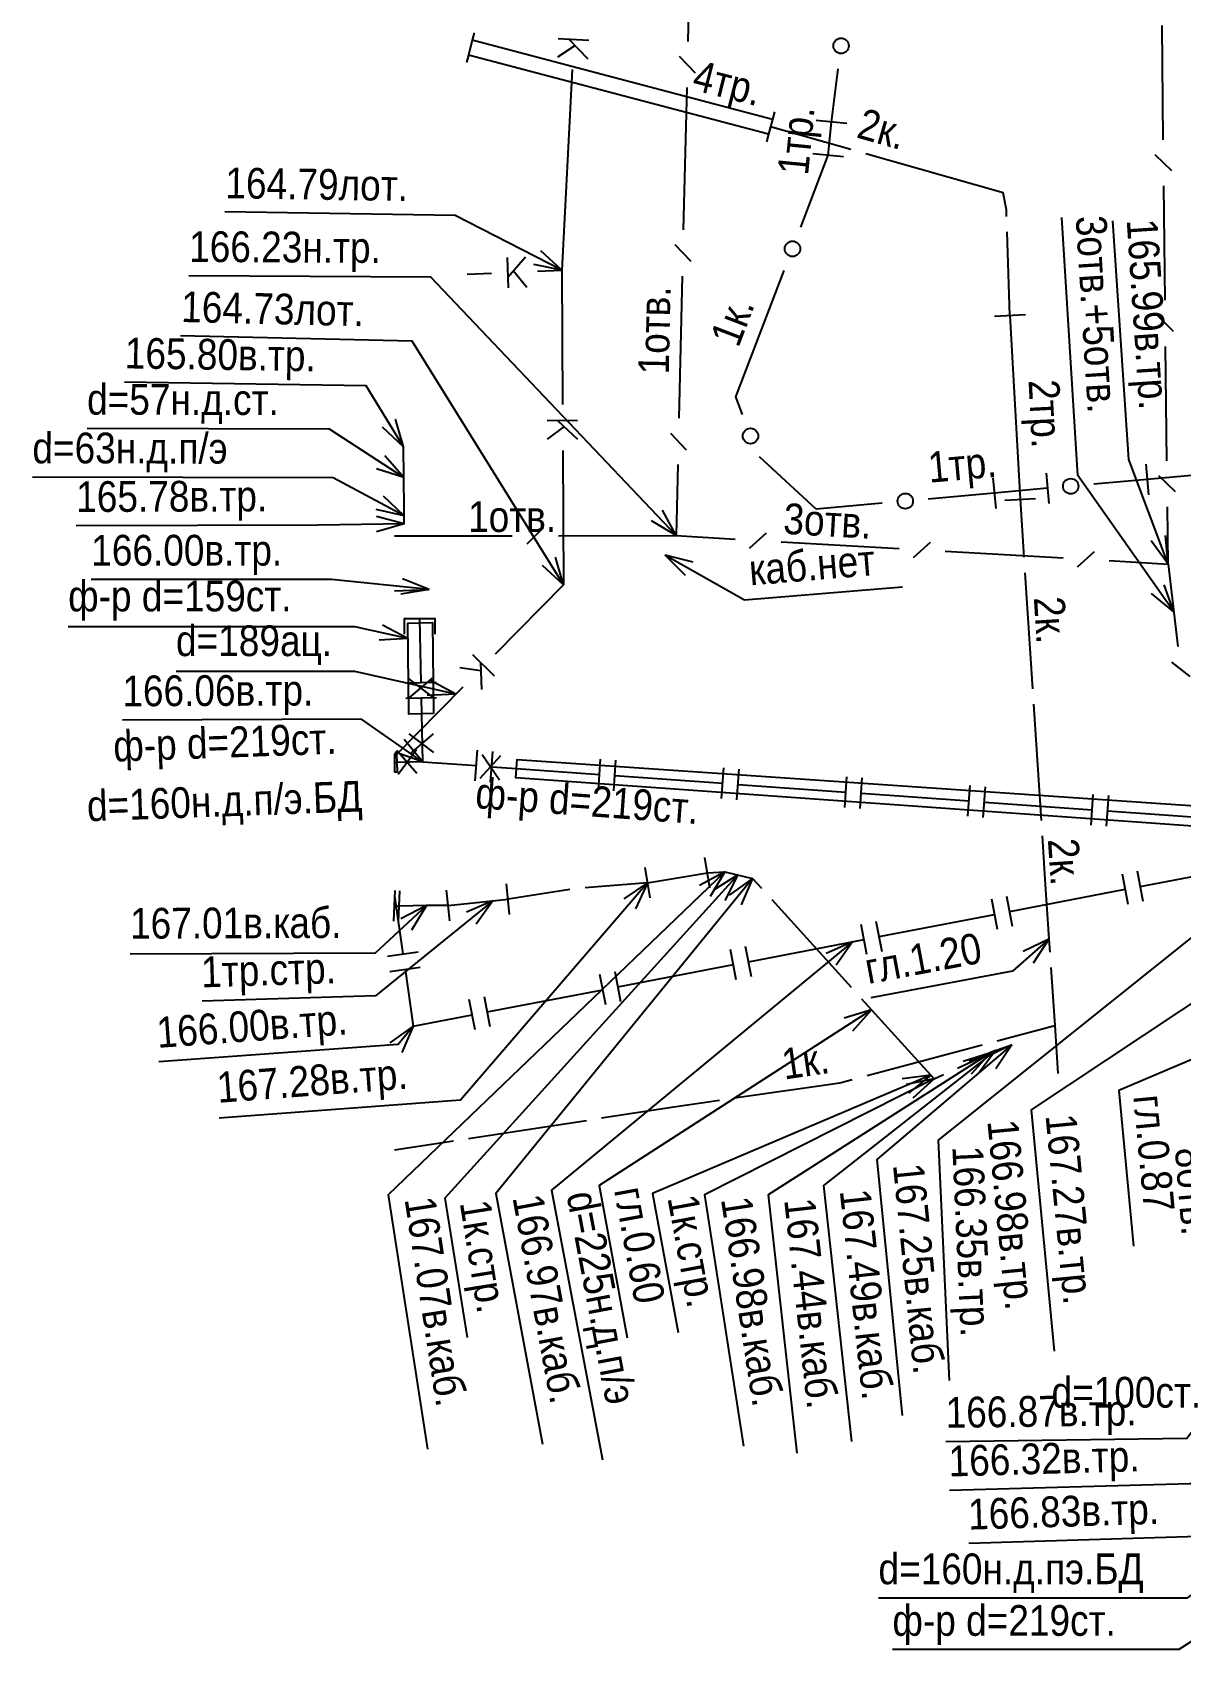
# Model space of a CAD drawing. Header units: metres. Extents: x -3947 to -3704, y 4976 to 6609.
# Drawn here: x -3936.5 to -3899.1, y 6473.3 to 6525.9 of the extents above; entities that cross this region are included whole.
import ezdxf
from ezdxf.enums import TextEntityAlignment as Align

# ---------------------------------------------------------------- set-up
doc = ezdxf.new("R2010")
doc.units = ezdxf.units.M
doc.header["$MEASUREMENT"] = 0
for name, color, linetype, lineweight in [('Водопровод', 7, 'Continuous', 25), ('Газопровод', 7, 'Continuous', 25), ('Кабели', 7, 'Continuous', 25), ('Кабель связи', 7, 'Continuous', 25), ('Кабель электрический', 7, 'Continuous', 25), ('Канализация самотёчная', 7, 'Continuous', 25)]:
    doc.layers.add(name, color=color, linetype=linetype, lineweight=lineweight)
doc.styles.add('Style-RUSSIAN_1251', font='RUSSIAN_1251.shx')
doc.styles.add('Style-RUSSIAN_1251 I 0.00000', font='RUSSIAN_1251.shx')

msp = doc.modelspace()

# ---------------------------------------------------------------- linework, layer by layer
at = {"layer": 'Водопровод', "linetype": 'Continuous', "flags": 128}
msp.add_lwpolyline([(-3895.366, 6480.998), (-3898.814, 6478.721), (-3906.634, 6478.503)], dxfattribs=at)
at = {"layer": 'Газопровод', "linetype": 'Continuous'}
for p, q in [((-3924.383, 6512.439), (-3925.068, 6513.074)), ((-3924.383, 6512.439), (-3924.643, 6513.336)), ((-3924.374, 6511.439), (-3924.992, 6512.14)), ((-3924.374, 6511.439), (-3925.265, 6511.721)), ((-3924.363, 6510.189), (-3925.036, 6510.837)), ((-3924.363, 6510.189), (-3925.273, 6510.397)), ((-3924.361, 6509.937), (-3925.265, 6510.174)), ((-3924.361, 6509.937), (-3925.257, 6509.674)), ((-3924.675, 6507.75), (-3923.55, 6507.8)), ((-3923.55, 6507.8), (-3924.471, 6507.643)), ((-3923.55, 6507.8), (-3924.42, 6508.14)), ((-3924.239, 6506.206), (-3925.064, 6506.643)), ((-3923.86, 6506.847), (-3923.822, 6504.772)), ((-3924.239, 6506.206), (-3925.172, 6506.155)), ((-3924.322, 6504.763), (-3923.322, 6504.781)), ((-3923.438, 6504.312), (-3924.232, 6504.919)), ((-3923.451, 6504.911), (-3924.218, 6504.269)), ((-3924.313, 6504.263), (-3923.313, 6504.281)), ((-3923.4, 6502.499), (-3924.197, 6503.104)), ((-3923.415, 6503.099), (-3924.18, 6502.454)), ((-3923.769, 6502.197), (-3924.65, 6502.508)), ((-3923.955, 6501.816), (-3924.604, 6502.564)), ((-3924.554, 6501.792), (-3923.961, 6502.597)), ((-3923.769, 6502.197), (-3924.364, 6502.918)), ((-3922.052, 6501.572), (-3921.98, 6502.569)), ((-3921.828, 6502.432), (-3921.258, 6501.61)), ((-3921.553, 6501.536), (-3921.481, 6502.533)), ((-3923.769, 6502.197), (-3922.016, 6502.07)), ((-3921.229, 6502.39), (-3921.906, 6501.654)), ((-3918.047, 6501.284), (-3917.975, 6502.281)), ((-3917.548, 6501.248), (-3917.476, 6502.246)), ((-3914.041, 6500.997), (-3913.97, 6501.994)), ((-3913.543, 6500.961), (-3913.471, 6501.958)), ((-3917.512, 6501.747), (-3914.006, 6501.496)), ((-3913.507, 6501.46), (-3910, 6501.208)), ((-3910.036, 6500.71), (-3909.965, 6501.707)), ((-3909.537, 6500.674), (-3909.466, 6501.671)), ((-3906.031, 6500.423), (-3905.959, 6501.42)), ((-3905.532, 6500.387), (-3905.461, 6501.384)), ((-3909.502, 6501.173), (-3905.995, 6500.921)), ((-3905.496, 6500.886), (-3901.99, 6500.634)), ((-3902.026, 6500.136), (-3901.954, 6501.133)), ((-3901.527, 6500.1), (-3901.455, 6501.097)), ((-3901.491, 6500.599), (-3897.985, 6500.347)), ((-3900.426, 6498.143), (-3896.67, 6498.865)), ((-3900.823, 6497.558), (-3901.011, 6498.54)), ((-3900.332, 6497.652), (-3900.52, 6498.634)), ((-3924.675, 6497.839), (-3924.405, 6495.946)), ((-3905.069, 6496.742), (-3905.258, 6497.724)), ((-3904.578, 6496.836), (-3904.767, 6497.818)), ((-3904.673, 6497.327), (-3900.917, 6498.049)), ((-3908.919, 6496.511), (-3905.164, 6497.233)), ((-3909.316, 6495.926), (-3909.505, 6496.908)), ((-3908.825, 6496.02), (-3909.014, 6497.002)), ((-3913.072, 6495.204), (-3913.261, 6496.186)), ((-3913.166, 6495.695), (-3909.41, 6496.417)), ((-3909.785, 6496.345), (-3910.638, 6495.965)), ((-3909.785, 6496.345), (-3910.32, 6495.579)), ((-3924.9, 6495.876), (-3923.91, 6496.017)), ((-3917.413, 6494.879), (-3913.657, 6495.601)), ((-3913.563, 6495.11), (-3913.752, 6496.092)), ((-3924.829, 6495.381), (-3923.839, 6495.522)), ((-3917.81, 6494.294), (-3917.998, 6495.276)), ((-3917.319, 6494.388), (-3917.507, 6495.37)), ((-3921.565, 6493.572), (-3921.754, 6494.554)), ((-3921.66, 6494.063), (-3917.904, 6494.785)), ((-3922.056, 6493.478), (-3922.245, 6494.46)), ((-3924.07, 6493.6), (-3924.83, 6493.057)), ((-3924.07, 6493.6), (-3924.441, 6492.743))]:
    msp.add_line(p, q, dxfattribs=at)
at = {"layer": 'Газопровод', "linetype": 'Continuous', "flags": 128}
for points in [[(-3924.383, 6512.439), (-3925.603, 6514.417), (-3933.46, 6514.539)], [(-3924.374, 6511.439), (-3926.793, 6513.015), (-3934.675, 6513.036)], [(-3924.365, 6510.44), (-3924.383, 6512.439)], [(-3924.363, 6510.189), (-3926.667, 6511.434), (-3936.453, 6511.453)], [(-3924.361, 6509.937), (-3924.365, 6510.44)], [(-3924.361, 6509.937), (-3927.151, 6509.895), (-3935.023, 6509.868)], [(-3923.55, 6507.8), (-3926.73, 6508.125), (-3934.538, 6508.125)], [(-3923.36, 6506.347), (-3923.36, 6506.847), (-3924.36, 6506.847), (-3924.36, 6506.347)], [(-3923.408, 6503.765), (-3924.208, 6503.745), (-3924.245, 6506.706), (-3923.445, 6506.726), (-3923.408, 6503.765)], [(-3924.239, 6506.206), (-3925.971, 6506.586), (-3935.287, 6506.586)], [(-3923.813, 6504.272), (-3923.804, 6503.755), (-3923.769, 6502.197)], [(-3923.769, 6502.197), (-3925.75, 6503.582), (-3933.523, 6503.548)], [(-3924.675, 6502.45), (-3924.675, 6501.864), (-3924.579, 6501.867), (-3924.6, 6502.453), (-3924.675, 6502.45)], [(-3923.769, 6502.197), (-3924.59, 6502.167), (-3924.675, 6502.164)], [(-3921.517, 6502.034), (-3920.713, 6501.976), (-3918.011, 6501.783)], [(-3897.358, 6500), (-3920.734, 6501.677), (-3920.692, 6502.269), (-3887.546, 6500), (-3884.046, 6499.736), (-3884.108, 6498.907), (-3897.358, 6500)], [(-3895.5, 6499.09), (-3906.999, 6489.888), (-3906.647, 6482.074)], [(-3909.785, 6496.345), (-3919.571, 6488.265), (-3917.91, 6479.492)], [(-3886.75, 6495.81), (-3898.916, 6480.187), (-3906.745, 6480.087)], [(-3924.334, 6495.451), (-3924.07, 6493.6), (-3922.151, 6493.969)], [(-3924.07, 6493.6), (-3924.554, 6493.001), (-3932.342, 6492.442)], [(-3885.96, 6493.58), (-3898.179, 6477.015), (-3905.998, 6476.776)], [(-3881.814, 6487.187), (-3898.912, 6475.002), (-3908.94, 6475.002)], [(-3882.18, 6484.152), (-3899.17, 6473.324), (-3908.485, 6473.324)]]:
    msp.add_lwpolyline(points, dxfattribs=at)
at = {"layer": 'Кабели', "linetype": 'Continuous'}
for p, q in [((-3910.469, 6522.996), (-3910.251, 6524.732)), ((-3909.971, 6522.947), (-3910.967, 6523.045)), ((-3911.468, 6519.576), (-3910.575, 6521.916)), ((-3910.077, 6521.867), (-3911.073, 6521.965)), ((-3910.961, 6510.414), (-3912.804, 6512.11)), ((-3905.219, 6511.431), (-3905.129, 6510.435)), ((-3903.489, 6511.586), (-3903.399, 6510.59)), ((-3900.2, 6511.379), (-3901.943, 6511.223)), ((-3900.245, 6511.877), (-3900.155, 6510.881)), ((-3905.174, 6510.933), (-3907.32, 6510.74)), ((-3903.437, 6511.089), (-3903.444, 6511.088)), ((-3908.815, 6510.607), (-3910.961, 6510.414))]:
    msp.add_line(p, q, dxfattribs=at)
at = {"layer": 'Кабели', "linetype": 'Continuous', "flags": 128}
for points in [[(-3910.575, 6521.916), (-3910.469, 6522.996)], [(-3913.362, 6513.492), (-3913.573, 6514.059), (-3912.003, 6518.174)], [(-3893.119, 6507.196), (-3893.393, 6511.34), (-3893.829, 6511.95), (-3900.2, 6511.379)], [(-3903.444, 6511.088), (-3905.174, 6510.933)]]:
    msp.add_lwpolyline(points, dxfattribs=at)
at = {"layer": 'Кабели', "linetype": 'Continuous'}
for centre in [(-3910.157, 6525.477), (-3911.735, 6518.875), (-3913.101, 6512.789), (-3902.69, 6511.156), (-3908.068, 6510.673)]:
    msp.add_circle(centre, 0.25, dxfattribs=at)
at = {"layer": 'Кабель связи', "linetype": 'Continuous'}
for p, q in [((-3915.085, 6527.933), (-3915.14, 6525.619)), ((-3899.679, 6522.421), (-3899.72, 6526.139)), ((-3915.416, 6525.14), (-3914.899, 6524.598)), ((-3915.176, 6524.119), (-3915.286, 6519.491)), ((-3899.403, 6521.409), (-3899.938, 6521.933)), ((-3899.621, 6517.203), (-3899.662, 6520.921)), ((-3915.562, 6519.013), (-3915.045, 6518.47)), ((-3915.321, 6517.992), (-3915.431, 6513.364)), ((-3899.344, 6516.191), (-3899.88, 6516.715)), ((-3899.562, 6511.985), (-3899.604, 6515.703)), ((-3915.708, 6512.885), (-3915.191, 6512.343)), ((-3915.467, 6511.864), (-3915.522, 6509.55)), ((-3899.286, 6510.973), (-3899.822, 6511.497)), ((-3915.522, 6509.55), (-3915.96, 6510.375)), ((-3899.525, 6508.626), (-3899.546, 6510.485)), ((-3920.363, 6509.283), (-3919.834, 6509.813)), ((-3915.522, 6509.55), (-3916.323, 6510.031)), ((-3924.675, 6509.545), (-3920.848, 6509.547)), ((-3919.349, 6509.548), (-3915.522, 6509.55)), ((-3915.522, 6509.55), (-3913.605, 6509.439)), ((-3913.136, 6509.147), (-3912.576, 6509.645)), ((-3912.107, 6509.353), (-3908.272, 6509.131)), ((-3907.803, 6508.839), (-3907.244, 6509.337)), ((-3899.525, 6508.626), (-3900.076, 6509.38)), ((-3899.525, 6508.626), (-3899.608, 6509.556)), ((-3906.775, 6509.045), (-3902.94, 6508.823)), ((-3902.471, 6508.531), (-3901.911, 6509.029)), ((-3901.442, 6508.737), (-3899.525, 6508.626)), ((-3899.525, 6508.626), (-3899.204, 6505.945)), ((-3899.339, 6507.071), (-3899.653, 6507.951)), ((-3899.339, 6507.071), (-3900.061, 6507.663)), ((-3899.409, 6505.432), (-3898.82, 6504.968))]:
    msp.add_line(p, q, dxfattribs=at)
at = {"layer": 'Кабель связи', "linetype": 'Continuous', "flags": 128}
for points in [[(-3899.339, 6507.071), (-3902.461, 6511.506), (-3902.978, 6519.899)], [(-3899.525, 6508.626), (-3900.802, 6512.023), (-3901.32, 6519.785)], [(-3915.522, 6509.55), (-3923.496, 6517.958), (-3931.36, 6518.001)], [(-3897.884, 6494.922), (-3903.98, 6490.874), (-3903.223, 6483.031)]]:
    msp.add_lwpolyline(points, dxfattribs=at)
at = {"layer": 'Кабель электрический', "linetype": 'Continuous'}
for p, q in [((-3922.149, 6525.658), (-3922.276, 6525.175)), ((-3922.085, 6525.9), (-3922.149, 6525.658)), ((-3922.276, 6525.175), (-3922.34, 6524.933)), ((-3912.387, 6523.084), (-3912.515, 6522.601)), ((-3912.323, 6523.326), (-3912.387, 6523.084)), ((-3912.515, 6522.601), (-3912.578, 6522.359)), ((-3909.837, 6522.102), (-3912.451, 6522.843)), ((-3904.664, 6516.71), (-3904.756, 6519.425)), ((-3905.163, 6516.682), (-3904.165, 6516.738)), ((-3904.831, 6510.707), (-3903.833, 6510.762)), ((-3904.332, 6510.734), (-3904.209, 6508.844)), ((-3915.884, 6508.923), (-3915.222, 6508.264)), ((-3915.884, 6508.923), (-3914.977, 6508.699)), ((-3904.177, 6508.345), (-3903.932, 6504.566)), ((-3903.9, 6504.067), (-3903.655, 6500.287)), ((-3916.365, 6497.769), (-3916.531, 6498.755)), ((-3914.42, 6498.096), (-3914.586, 6499.082)), ((-3920.934, 6497.229), (-3921.038, 6498.224)), ((-3916.448, 6498.262), (-3918.478, 6498.096)), ((-3916.448, 6498.262), (-3917.224, 6497.743)), ((-3916.448, 6498.262), (-3916.845, 6497.417)), ((-3913.94, 6498.617), (-3914.762, 6498.174)), ((-3913.94, 6498.617), (-3914.416, 6497.813)), ((-3913.514, 6498.516), (-3914.304, 6498.017)), ((-3913.514, 6498.516), (-3913.933, 6497.681)), ((-3913.033, 6498.402), (-3913.795, 6497.862)), ((-3913.033, 6498.402), (-3913.408, 6497.546)), ((-3924.697, 6497.011), (-3924.653, 6498.01)), ((-3924.548, 6497.005), (-3924.505, 6498.004)), ((-3922.883, 6497.025), (-3922.987, 6498.02)), ((-3918.974, 6498.039), (-3920.986, 6497.726)), ((-3912.41, 6497.714), (-3909.828, 6494.863)), ((-3923.637, 6497.519), (-3924.467, 6497.09)), ((-3923.637, 6497.519), (-3924.126, 6496.723)), ((-3921.481, 6497.675), (-3922.338, 6497.302)), ((-3921.481, 6497.675), (-3922.023, 6496.914)), ((-3903.397, 6496.432), (-3904.238, 6496.025)), ((-3903.397, 6496.432), (-3903.907, 6495.65)), ((-3903.336, 6495.51), (-3903.21, 6493.62)), ((-3909.167, 6494.133), (-3910.058, 6493.855)), ((-3909.167, 6494.133), (-3909.787, 6493.435)), ((-3905.082, 6493.121), (-3903.21, 6493.62)), ((-3903.21, 6493.62), (-3903.107, 6492.062)), ((-3909.31, 6491.996), (-3905.566, 6492.993)), ((-3904.605, 6492.987), (-3905.453, 6492.595)), ((-3904.605, 6492.987), (-3905.129, 6492.214)), ((-3905.298, 6492.726), (-3906.191, 6492.453)), ((-3905.131, 6492.81), (-3905.993, 6492.45)), ((-3905.298, 6492.726), (-3905.923, 6492.032)), ((-3905.131, 6492.81), (-3905.684, 6492.057)), ((-3907.239, 6492.005), (-3908.165, 6491.882)), ((-3907.239, 6492.005), (-3907.969, 6491.422)), ((-3907.127, 6491.889), (-3908.043, 6491.706)), ((-3907.127, 6491.889), (-3907.818, 6491.26)), ((-3922.266, 6489.944), (-3918.437, 6490.536)), ((-3924.675, 6489.572), (-3922.76, 6489.868))]:
    msp.add_line(p, q, dxfattribs=at)
at = {"layer": 'Кабель электрический', "linetype": 'Continuous', "flags": 128}
for points in [[(-3912.387, 6523.084), (-3922.149, 6525.658)], [(-3912.515, 6522.601), (-3922.276, 6525.175)], [(-3904.773, 6519.925), (-3904.78, 6520.144), (-3904.881, 6520.697), (-3909.356, 6521.965)], [(-3904.664, 6516.71), (-3904.332, 6510.734)], [(-3915.884, 6508.923), (-3913.294, 6507.464), (-3908.163, 6507.888)], [(-3903.622, 6499.788), (-3903.526, 6498.363), (-3903.397, 6496.432), (-3903.369, 6496.009)], [(-3916.448, 6498.262), (-3922.526, 6491.194), (-3930.376, 6490.606)], [(-3913.94, 6498.617), (-3924.88, 6488.118), (-3923.609, 6479.847)], [(-3913.514, 6498.516), (-3923.037, 6488.007), (-3922.309, 6483.47)], [(-3913.033, 6498.402), (-3921.378, 6488.155), (-3919.869, 6480.01)], [(-3916.448, 6498.262), (-3914.503, 6498.589)], [(-3914.503, 6498.589), (-3913.94, 6498.617), (-3913.033, 6498.402), (-3912.746, 6498.085)], [(-3922.935, 6497.523), (-3920.986, 6497.726)], [(-3923.637, 6497.519), (-3925.302, 6495.973), (-3933.273, 6495.94)], [(-3921.481, 6497.675), (-3925.291, 6494.588), (-3930.933, 6494.407)], [(-3924.675, 6497.511), (-3924.527, 6497.504)], [(-3922.935, 6497.523), (-3923.637, 6497.519), (-3924.527, 6497.504)], [(-3903.397, 6496.432), (-3904.581, 6495.389), (-3909.192, 6494.524)], [(-3909.167, 6494.133), (-3918.023, 6488.413), (-3917.117, 6483.463)], [(-3909.492, 6494.492), (-3909.167, 6494.133), (-3907.239, 6492.005), (-3907.127, 6491.889), (-3906.827, 6492.026)], [(-3904.605, 6492.987), (-3908.99, 6489.261), (-3908.166, 6480.934)], [(-3906.372, 6492.234), (-3905.298, 6492.726), (-3905.131, 6492.81), (-3904.605, 6492.987)], [(-3897.317, 6493.123), (-3901.125, 6491.506), (-3900.65, 6486.44)], [(-3905.298, 6492.726), (-3912.53, 6488.118), (-3911.597, 6479.716)], [(-3905.131, 6492.81), (-3910.723, 6488.413), (-3909.816, 6480.094)], [(-3907.239, 6492.005), (-3916.29, 6488.155), (-3915.458, 6483.635)], [(-3907.127, 6491.889), (-3914.594, 6488.118), (-3913.334, 6479.938)], [(-3913.617, 6491.263), (-3910.194, 6491.76), (-3909.793, 6491.867)], [(-3917.943, 6490.613), (-3915.597, 6490.975), (-3914.112, 6491.191)]]:
    msp.add_lwpolyline(points, dxfattribs=at)
at = {"layer": 'Канализация самотёчная', "linetype": 'Continuous'}
for p, q in [((-3918.361, 6525.654), (-3919.35, 6525.706)), ((-3918.998, 6525.688), (-3918.392, 6525.055)), ((-3918.806, 6525.487), (-3919.381, 6525.107)), ((-3918.895, 6524.71), (-3919.236, 6518.177)), ((-3919.236, 6518.177), (-3919.923, 6518.81)), ((-3921.015, 6518.592), (-3920.976, 6517.602)), ((-3920.99, 6517.955), (-3920.415, 6518.615)), ((-3919.236, 6518.177), (-3920.151, 6518.365)), ((-3922.313, 6518.057), (-3921.524, 6518.088)), ((-3920.808, 6518.164), (-3920.377, 6517.626)), ((-3920.025, 6518.146), (-3919.236, 6518.177)), ((-3919.236, 6518.177), (-3919.213, 6513.813)), ((-3918.726, 6513.288), (-3919.717, 6513.282)), ((-3919.161, 6513.095), (-3919.713, 6512.682)), ((-3919.364, 6513.284), (-3918.723, 6512.687)), ((-3919.205, 6512.314), (-3919.182, 6507.95)), ((-3919.182, 6507.95), (-3919.445, 6508.846)), ((-3919.182, 6507.95), (-3919.87, 6508.582)), ((-3919.182, 6507.95), (-3921.402, 6505.695)), ((-3921.428, 6504.979), (-3922.134, 6505.673)), ((-3921.872, 6505.148), (-3922.555, 6505.246)), ((-3921.882, 6505.426), (-3921.849, 6504.551)), ((-3922.455, 6504.626), (-3924.675, 6502.371)), ((-3922.678, 6504.399), (-3923.502, 6504.839)), ((-3922.678, 6504.399), (-3923.611, 6504.35))]:
    msp.add_line(p, q, dxfattribs=at)
at = {"layer": 'Канализация самотёчная', "linetype": 'Continuous', "flags": 128}
for points in [[(-3919.236, 6518.177), (-3922.707, 6519.955), (-3930.19, 6520.074)], [(-3919.182, 6507.95), (-3924.107, 6515.871), (-3931.631, 6516.047)], [(-3922.678, 6504.399), (-3925.971, 6505.132), (-3931.781, 6505.132)]]:
    msp.add_lwpolyline(points, dxfattribs=at)

# ---------------------------------------------------------------- texts
at = {"layer": 'Водопровод', "linetype": 'Continuous', "style": 'Style-RUSSIAN_1251', "width": 0.899998}
msp.add_text('d=100ст.', height=1, dxfattribs=at).set_placement((-3903.314, 6481.194))
msp.add_text('166.32в.тр.', height=1, rotation=1.592, dxfattribs=at).set_placement((-3906.674, 6479.953), align=Align.TOP_LEFT)
at = {"layer": 'Газопровод', "linetype": 'Continuous', "style": 'Style-RUSSIAN_1251'}
for s, rotation, width, p in [('165.80в.тр.', 359.109, 0.899998, (-3933.437, 6515.989)), ('d=57н.д.ст.', 359.8451, 0.899998, (-3934.671, 6514.486)), ('d=63н.д.п/э  ', 359.8865, 0.899998, (-3936.45, 6512.903)), ('165.78в.тр.', 0.1963, 0.899998, (-3935.028, 6511.318)), ('166.06в.тр.', 0.2503, 0.899998, (-3933.529, 6504.998)), ('166.00в.тр.', 4.1078, 0.9, (-3932.446, 6493.888)), ('166.35в.тр.', 272.5836, 0.9, (-3905.541, 6489.729)), ('d=225н.д.п/э', 280.7258, 0.9, (-3918.105, 6488.314)), ('166.87в.тр.', 0.7349, 0.9, (-3906.764, 6481.536)), ('166.83в.тр.', 1.7498, 0.9, (-3906.042, 6478.225))]:
    msp.add_text(s, height=1, rotation=rotation, dxfattribs=dict(at, width=width)).set_placement(p, align=Align.TOP_LEFT)
for s, width, p in [('166.00в.тр.', 0.9, (-3934.538, 6509.575)), ('ф-р d=159ст.', 0.899998, (-3935.287, 6508.086)), ('d=160н.д.пэ.БД', 0.899998, (-3908.94, 6476.452)), ('ф-р d=219ст.', 0.899998, (-3908.485, 6474.774))]:
    msp.add_text(s, height=1, dxfattribs=dict(at, width=width)).set_placement(p, align=Align.TOP_LEFT)
at = {"layer": 'Газопровод', "linetype": 'Continuous', "style": 'Style-RUSSIAN_1251', "width": 0.899998}
for s, rotation, p in [('ф-р d=219ст.', 2.0624, (-3933.803, 6502.199)), ('d=160н.д.п/э.БД', 2.0756, (-3934.659, 6500.258)), ('ф-р d=219ст.', 355.8697, (-3922.068, 6500.691))]:
    msp.add_text(s, height=1, rotation=rotation, dxfattribs=at).set_placement(p)
at = {"layer": 'Кабели', "linetype": 'Continuous', "style": 'Style-RUSSIAN_1251 I 0.00000', "width": 0.9}
for s, rotation, p in [('1тр.', 84.3945, (-3911.231, 6521.245)), ('1к.', 69.1146, (-3913.497, 6515.634)), ('1тр.', 5.1198, (-3907.283, 6511.268))]:
    msp.add_text(s, height=1, rotation=rotation, dxfattribs=at).set_placement(p)
at = {"layer": 'Кабель связи', "linetype": 'Continuous', "style": 'Style-RUSSIAN_1251', "width": 0.899998}
for s, rotation, p in [('3отв.+5отв.', 273.5197, (-3901.53, 6519.988)), ('166.23н.тр.', 359.6876, (-3931.352, 6519.451)), ('165.99в.тр.', 273.8121, (-3899.873, 6519.882)), ('166.98в.тр.', 275.5087, (-3904.406, 6490.607)), ('167.27в.тр.', 275.5087, (-3902.515, 6490.789))]:
    msp.add_text(s, height=1, rotation=rotation, dxfattribs=at).set_placement(p, align=Align.TOP_LEFT)
for s, rotation, p in [('1отв.', 88.7653, (-3915.759, 6514.785)), ('1отв.', 0.0291, (-3922.285, 6509.669)), ('3отв.', 356.6942, (-3912.052, 6509.611)), ('8отв.', 274.5499, (-3899.303, 6489.62))]:
    msp.add_text(s, height=1, rotation=rotation, dxfattribs=at).set_placement(p)
at = {"layer": 'Кабель электрический', "linetype": 'Continuous', "style": 'Style-RUSSIAN_1251', "width": 0.899998}
for s, rotation, p in [('4тр.', 345.8105, (-3915.043, 6524.056)), ('2к.', 344.1765, (-3909.692, 6522.505)), ('2тр.', 272.8849, (-3904.061, 6514.599)), ('2к.', 273.4976, (-3903.89, 6507.538)), ('2к.', 273.8716, (-3903.434, 6499.671)), ('1к.', 8.2637, (-3912.002, 6491.861))]:
    msp.add_text(s, height=1, rotation=rotation, dxfattribs=at).set_placement(p)
at = {"layer": 'Кабель электрический', "linetype": 'Continuous', "style": 'Style-RUSSIAN_1251', "width": 0.9}
for s, rotation, p in [('каб.нет', 4.7285, (-3913.19, 6508.927)), ('167.01в.каб.', 0.2399, (-3933.279, 6497.44)), ('гл.1.20', 10.6271, (-3909.46, 6495.949)), ('1тр.стр.', 1.8289, (-3930.98, 6495.857)), ('167.28в.тр.', 4.2801, (-3930.488, 6492.102)), ('гл.0.87', 275.3531, (-3899.66, 6491.417)), ('167.25в.каб.', 275.6542, (-3907.475, 6489.185)), ('гл.0.60', 280.3706, (-3916.556, 6488.452)), ('167.49в.каб.', 276.2227, (-3909.208, 6488.352)), ('167.07в.каб.', 278.7417, (-3923.364, 6488.123)), ('1к.стр.', 279.1133, (-3921.57, 6488.014)), ('166.97в.каб.', 280.4977, (-3919.862, 6488.207)), ('1к.стр.', 280.4322, (-3914.823, 6488.196)), ('166.98в.каб.', 278.7579, (-3913.077, 6488.124)), ('167.44в.каб.', 276.337, (-3911.014, 6488.06))]:
    msp.add_text(s, height=1, rotation=rotation, dxfattribs=at).set_placement(p, align=Align.TOP_LEFT)
at = {"layer": 'Канализация самотёчная', "linetype": 'Continuous', "style": 'Style-RUSSIAN_1251', "width": 0.899998}
for s, rotation, p in [('164.79лот.', 359.0902, (-3930.167, 6521.523)), ('164.73лот.', 358.6619, (-3931.597, 6517.496))]:
    msp.add_text(s, height=1, rotation=rotation, dxfattribs=at).set_placement(p, align=Align.TOP_LEFT)
msp.add_text('d=189ац.', height=1, dxfattribs=at).set_placement((-3931.781, 6506.632), align=Align.TOP_LEFT)

doc.saveas('drawing.dxf')
